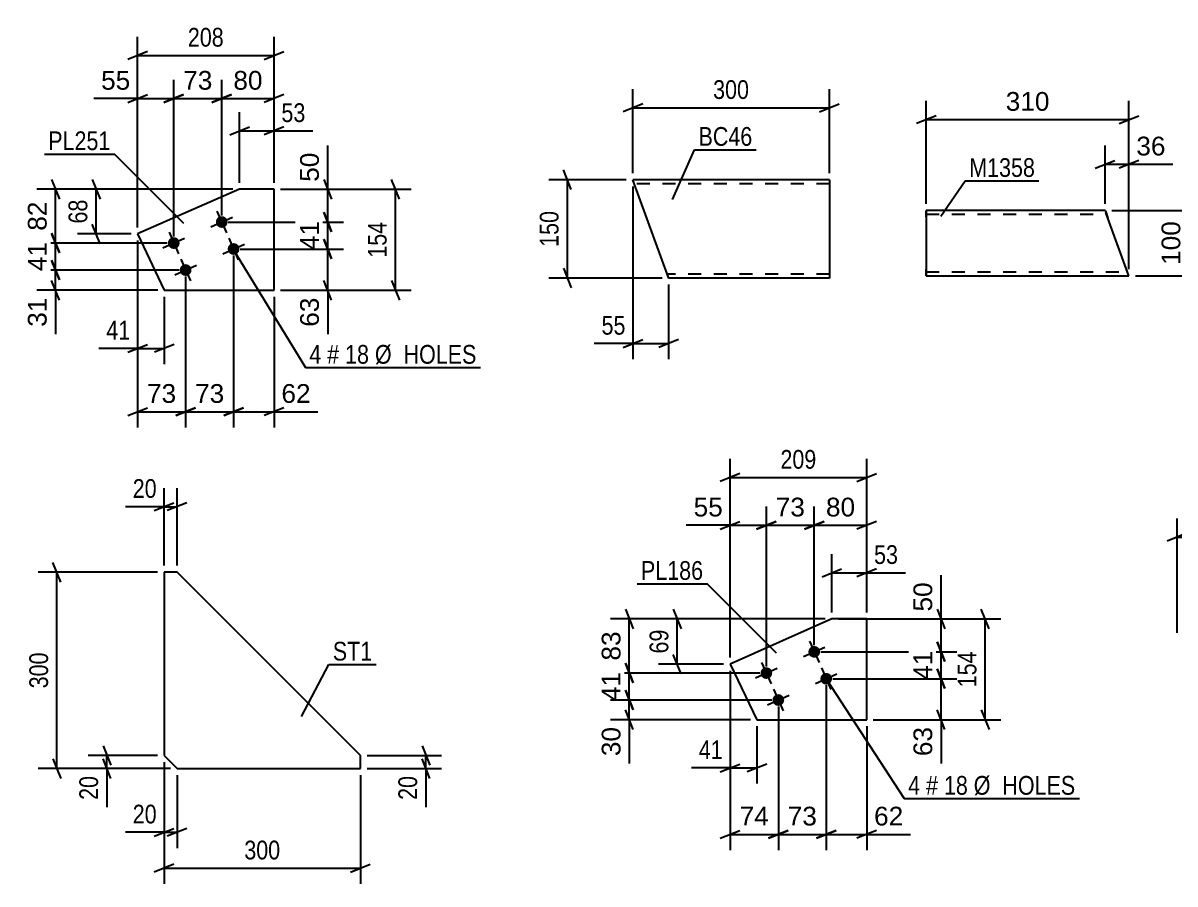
# Model space of a CAD drawing. Header units: millimetres. Extents: x 0 to 841, y 0 to 594.
# Drawn here: x 485.7 to 661.6, y 176.3 to 307.8 of the extents above; entities that cross this region are included whole.
import ezdxf

# ---------------------------------------------------------------- set-up
doc = ezdxf.new("R2010")
doc.units = ezdxf.units.MM
doc.linetypes.add('DXK_LINE_DOT2', pattern=[3.9198, 1.9599, -1.9599])
doc.styles.add('Arial', font='ARIAL.TTF', dxfattribs={"height": 0.2})
doc.styles.add('Arial Narrow', font='ARIALN.TTF', dxfattribs={"height": 0.2})

# ---------------------------------------------------------------- blocks, each defined once
blk = doc.blocks.new('Part-284856987-12931 - 12930')
at = {"color": 2, "linetype": 'Continuous'}
for p, q in [((609.19, 216.81), (593.66, 209.9)), ((614.52, 216.81), (609.19, 216.81)), ((614.52, 201.42), (614.52, 216.81)), ((593.66, 209.9), (597.75, 201.42)), ((597.75, 201.42), (614.52, 201.42))]:
    blk.add_line(p, q, dxfattribs=at)
blk = doc.blocks.new('Bolt-284856987-12932 - 12930')
at = {"linetype": 'Continuous'}
for points in [[(607.32, 212.15, -1), (605.68, 211.42, -1)], [(600.01, 208.9, -1), (598.37, 208.17, -1)], [(609.15, 208.04, -1), (607.51, 207.31, -1)], [(601.84, 204.79, -1), (600.2, 204.06, -1)]]:
    blk.add_hatch(color=1, dxfattribs=at).paths.add_polyline_path(points)
at = {"color": 1, "linetype": 'Continuous'}
for p, q in [((605.77, 213.43), (607.23, 210.14)), ((604.85, 211.06), (608.14, 212.52)), ((598.46, 210.18), (599.92, 206.89)), ((597.55, 207.8), (600.83, 209.27)), ((606.68, 206.94), (609.97, 208.41)), ((607.6, 209.32), (609.06, 206.03)), ((600.29, 206.07), (601.75, 202.78)), ((599.38, 203.69), (602.66, 205.15))]:
    blk.add_line(p, q, dxfattribs=at)
blk = doc.blocks.new('Part-284856987-12939 - 12938')
at = {"color": 2, "linetype": 'Continuous'}
for p, q in [((518.73, 282.44), (503.16, 275.61)), ((524, 282.44), (518.73, 282.44)), ((524, 267), (524, 282.44)), ((503.16, 275.61), (507.23, 267)), ((507.23, 267), (524, 267))]:
    blk.add_line(p, q, dxfattribs=at)
blk = doc.blocks.new('Bolt-284856987-12940 - 12938')
at = {"linetype": 'Continuous'}
for points in [[(516.84, 277.79, -1), (515.19, 277.07, -1)], [(509.51, 274.58, -1), (507.86, 273.85, -1)], [(518.65, 273.67, -1), (517, 272.95, -1)], [(511.32, 270.46, -1), (509.67, 269.73, -1)]]:
    blk.add_hatch(color=1, dxfattribs=at).paths.add_polyline_path(points)
at = {"color": 1, "linetype": 'Continuous'}
for p, q in [((514.37, 276.71), (517.66, 278.15)), ((515.29, 279.08), (516.74, 275.78)), ((507.04, 273.49), (510.34, 274.94)), ((507.97, 275.86), (509.41, 272.57)), ((517.1, 274.96), (518.54, 271.66)), ((516.17, 272.58), (519.47, 274.03)), ((509.77, 271.74), (511.22, 268.45)), ((508.85, 269.37), (512.14, 270.82))]:
    blk.add_line(p, q, dxfattribs=at)
blk = doc.blocks.new('Part-284856987-5324 - 5318')
at = {"color": 2, "linetype": 'Continuous'}
for p, q in [((608.81, 283.88), (578.8, 283.88)), ((584.23, 268.97), (578.8, 283.88)), ((608.81, 283.88), (608.81, 268.88)), ((584.26, 268.88), (584.23, 268.97)), ((608.81, 268.88), (584.26, 268.88))]:
    blk.add_line(p, q, dxfattribs=at)
at = {"color": 7, "linetype": 'DXK_LINE_DOT2'}
for p, q in [((608.81, 283.28), (579.02, 283.28)), ((584.05, 269.48), (584.03, 269.53)), ((608.81, 269.48), (584.05, 269.48)), ((608.81, 269.48), (608.81, 269.53))]:
    blk.add_line(p, q, dxfattribs=at)
blk = doc.blocks.new('Part-284856987-6174 - 6168')
at = {"color": 2, "linetype": 'Continuous'}
for p, q in [((623.6, 279.21), (623.6, 279.21)), ((650.93, 279.21), (623.6, 279.21)), ((623.6, 279.12), (623.6, 279.21)), ((623.6, 278.86), (623.6, 279.12)), ((623.6, 278.47), (623.6, 278.86)), ((623.6, 278.47), (623.6, 269.95)), ((650.96, 279.12), (650.93, 279.21)), ((650.96, 279.12), (651.36, 278.01)), ((654.57, 269.21), (651.36, 278.01)), ((623.6, 269.56), (623.6, 269.95)), ((623.6, 269.3), (623.6, 269.56)), ((623.6, 269.21), (623.6, 269.3)), ((623.6, 269.21), (623.6, 269.21)), ((623.6, 269.21), (654.57, 269.21))]:
    blk.add_line(p, q, dxfattribs=at)
at = {"color": 7, "linetype": 'DXK_LINE_DOT2'}
for p, q in [((623.6, 279.21), (623.6, 279.12)), ((623.6, 279.12), (623.6, 278.86)), ((623.6, 278.86), (623.6, 278.61)), ((623.6, 278.61), (623.6, 269.86)), ((623.6, 278.61), (623.6, 278.61)), ((623.6, 278.61), (651.15, 278.61)), ((623.6, 278.57), (623.6, 278.61)), ((623.6, 278.57), (623.6, 278.61)), ((623.6, 278.57), (623.6, 270.18)), ((623.6, 278.47), (623.6, 278.57)), ((623.6, 278.44), (623.6, 278.47)), ((623.6, 278.24), (623.6, 278.44)), ((623.6, 278.24), (623.6, 269.99)), ((651.36, 278.01), (651.05, 278.86)), ((623.6, 269.99), (623.6, 270.18)), ((623.6, 269.86), (623.6, 269.99)), ((623.6, 269.99), (623.6, 269.86)), ((623.6, 269.81), (623.6, 269.86)), ((623.6, 269.86), (623.6, 269.81)), ((623.6, 269.86), (623.6, 269.56)), ((623.6, 269.81), (623.6, 269.81)), ((623.6, 269.81), (654.35, 269.81)), ((623.6, 269.56), (623.6, 269.3)), ((623.6, 269.3), (623.6, 269.21)), ((654.35, 269.81), (654.33, 269.86))]:
    blk.add_line(p, q, dxfattribs=at)
blk = doc.blocks.new('Part-284856987-12827 - 12826')
at = {"color": 2, "linetype": 'Continuous'}
for p, q in [((509.2, 223.95), (507.2, 223.95)), ((507.2, 223.95), (507.2, 195.95)), ((537.2, 195.95), (509.2, 223.95)), ((507.2, 195.95), (509.2, 193.95)), ((537.2, 193.95), (537.2, 195.95)), ((509.2, 193.95), (537.2, 193.95))]:
    blk.add_line(p, q, dxfattribs=at)
blk = doc.blocks.new('StraightDimension-284856987-13156 - 12930')
at = {"color": 7, "linetype": 'Continuous'}
for p, q in [((593.66, 208.9), (593.66, 191.65)), ((597.75, 200.42), (597.75, 191.65)), ((592.16, 193.45), (595.16, 194.65)), ((593.66, 194.05), (597.75, 194.05)), ((599.25, 194.65), (596.25, 193.45))]:
    blk.add_line(p, q, dxfattribs=at)
at = {"color": 0}
blk.add_wipeout([(593.13, 194.8), (593.13, 199), (588.27, 199), (588.27, 194.8)], dxfattribs=at)
at = {"color": 7, "linetype": 'Continuous'}
blk.add_line((593.66, 194.05), (587.75, 194.05), dxfattribs=at)
blk.add_line((593.66, 194.05), (587.75, 194.05), dxfattribs=at)
at = {"color": 3, "style": 'Arial Narrow'}
blk.add_text('41', height=2.863, dxfattribs=at).set_placement((588.87, 195.4))
blk = doc.blocks.new('StraightDimension-284856987-14670 - 12930')
at = {"color": 7, "linetype": 'Continuous'}
for p, q in [((606.5, 212.79), (606.5, 233.96)), ((614.52, 217.81), (614.52, 233.96)), ((605, 230.51), (608, 231.71)), ((606.5, 231.11), (614.52, 231.11)), ((616.02, 231.71), (613.02, 230.51))]:
    blk.add_line(p, q, dxfattribs=at)
at = {"color": 0}
blk.add_wipeout([(613.33, 231.86), (613.33, 236.06), (607.69, 236.06), (607.69, 231.86)], dxfattribs=at)
at = {"color": 3, "style": 'Arial'}
blk.add_text('80', height=2.865, dxfattribs=at).set_placement((608.29, 232.46))
blk = doc.blocks.new('StraightDimension-284856987-13148 - 12930')
at = {"color": 7, "linetype": 'Continuous'}
for p, q in [((633.22, 215.31), (632.02, 218.31)), ((615.52, 216.81), (635.02, 216.81)), ((632.62, 201.42), (632.62, 216.81)), ((632.02, 202.92), (633.22, 199.92)), ((615.52, 201.42), (635.02, 201.42))]:
    blk.add_line(p, q, dxfattribs=at)
at = {"color": 0}
blk.add_wipeout([(631.87, 212.46), (627.67, 212.46), (627.67, 205.77), (631.87, 205.77)], dxfattribs=at)
at = {"color": 3, "style": 'Arial Narrow'}
blk.add_text('154', height=2.863, rotation=90.0002, dxfattribs=at).set_placement((631.27, 206.37))
blk = doc.blocks.new('StraightDimension-284856987-14766 - 12930')
at = {"color": 7, "linetype": 'Continuous'}
for p, q in [((593.66, 208.9), (593.66, 181.51)), ((601.02, 203.42), (601.02, 181.51)), ((592.16, 183.31), (595.16, 184.51)), ((593.66, 183.91), (601.02, 183.91)), ((602.52, 184.51), (599.52, 183.31))]:
    blk.add_line(p, q, dxfattribs=at)
at = {"color": 0}
blk.add_wipeout([(600.16, 184.66), (600.16, 188.86), (594.51, 188.86), (594.51, 184.66)], dxfattribs=at)
at = {"color": 3, "style": 'Arial'}
blk.add_text('74', height=2.865, dxfattribs=at).set_placement((595.11, 185.26))
blk = doc.blocks.new('StraightDimension-284856987-14765 - 12930')
at = {"color": 7, "linetype": 'Continuous'}
for p, q in [((608.33, 206.68), (608.33, 181.51)), ((601.02, 203.42), (601.02, 181.51)), ((599.52, 183.31), (602.52, 184.51)), ((601.02, 183.91), (608.33, 183.91)), ((609.83, 184.51), (606.83, 183.31))]:
    blk.add_line(p, q, dxfattribs=at)
at = {"color": 0}
blk.add_wipeout([(607.5, 184.66), (607.5, 188.86), (601.85, 188.86), (601.85, 184.66)], dxfattribs=at)
at = {"color": 3, "style": 'Arial'}
blk.add_text('73', height=2.865, dxfattribs=at).set_placement((602.45, 185.26))
blk = doc.blocks.new('StraightDimension-284856987-13142 - 12930')
at = {"color": 7, "linetype": 'Continuous'}
for p, q in [((584.97, 218.31), (586.17, 215.31)), ((608.19, 216.81), (582.72, 216.81)), ((585.57, 209.9), (585.57, 216.81)), ((586.17, 208.4), (584.97, 211.4)), ((592.66, 209.9), (582.72, 209.9))]:
    blk.add_line(p, q, dxfattribs=at)
at = {"color": 0}
blk.add_wipeout([(584.82, 215.79), (580.62, 215.79), (580.62, 210.93), (584.82, 210.93)], dxfattribs=at)
at = {"color": 3, "style": 'Arial Narrow'}
blk.add_text('69', height=2.863, rotation=90.0002, dxfattribs=at).set_placement((584.22, 211.53))
blk = doc.blocks.new('StraightDimension-284856987-13152 - 12930')
at = {"color": 7, "linetype": 'Continuous'}
for p, q in [((609.19, 217.81), (609.19, 226.71)), ((614.52, 217.81), (614.52, 226.71)), ((607.69, 223.26), (610.69, 224.46)), ((609.19, 223.86), (614.52, 223.86)), ((616.02, 224.46), (613.02, 223.26))]:
    blk.add_line(p, q, dxfattribs=at)
at = {"color": 0}
blk.add_wipeout([(619.9, 224.61), (619.9, 228.81), (615.04, 228.81), (615.04, 224.61)], dxfattribs=at)
at = {"color": 7, "linetype": 'Continuous'}
blk.add_line((614.52, 223.86), (620.42, 223.86), dxfattribs=at)
blk.add_line((614.52, 223.86), (620.42, 223.86), dxfattribs=at)
at = {"color": 3, "style": 'Arial Narrow'}
blk.add_text('53', height=2.863, dxfattribs=at).set_placement((615.64, 225.21))
blk = doc.blocks.new('StraightDimension-284856987-13200 - 12930')
at = {"color": 7, "linetype": 'Continuous'}
for p, q in [((593.66, 210.9), (593.66, 241.25)), ((614.52, 217.81), (614.52, 241.25)), ((595.16, 239), (592.16, 237.8)), ((593.66, 238.4), (614.52, 238.4)), ((613.02, 237.8), (616.02, 239))]:
    blk.add_line(p, q, dxfattribs=at)
at = {"color": 0}
blk.add_wipeout([(607.43, 239.15), (607.43, 243.35), (600.74, 243.35), (600.74, 239.15)], dxfattribs=at)
at = {"color": 3, "style": 'Arial Narrow'}
blk.add_text('209', height=2.863, dxfattribs=at).set_placement((601.34, 239.75))
blk = doc.blocks.new('StraightDimension-284856987-14671 - 12930')
at = {"color": 7, "linetype": 'Continuous'}
for p, q in [((599.19, 209.53), (599.19, 233.96)), ((606.5, 212.79), (606.5, 233.96)), ((597.69, 230.51), (600.69, 231.71)), ((599.19, 231.11), (606.5, 231.11)), ((608, 231.71), (605, 230.51))]:
    blk.add_line(p, q, dxfattribs=at)
at = {"color": 0}
blk.add_wipeout([(605.67, 231.86), (605.67, 236.06), (600.02, 236.06), (600.02, 231.86)], dxfattribs=at)
at = {"color": 3, "style": 'Arial'}
blk.add_text('73', height=2.865, dxfattribs=at).set_placement((600.62, 232.46))
blk = doc.blocks.new('StraightDimension-284856987-14672 - 12930')
at = {"color": 7, "linetype": 'Continuous'}
for p, q in [((593.66, 210.9), (593.66, 233.96)), ((599.19, 209.53), (599.19, 233.96)), ((592.16, 230.51), (595.16, 231.71)), ((593.66, 231.11), (599.19, 231.11)), ((600.69, 231.71), (597.69, 230.51))]:
    blk.add_line(p, q, dxfattribs=at)
at = {"color": 0}
blk.add_wipeout([(593.13, 231.86), (593.13, 236.06), (587.48, 236.06), (587.48, 231.86)], dxfattribs=at)
at = {"color": 7, "linetype": 'Continuous'}
blk.add_line((593.66, 231.11), (586.96, 231.11), dxfattribs=at)
blk.add_line((593.66, 231.11), (586.96, 231.11), dxfattribs=at)
at = {"color": 3, "style": 'Arial'}
blk.add_text('55', height=2.865, dxfattribs=at).set_placement((588.08, 232.46))
blk = doc.blocks.new('StraightDimension-284856987-14709 - 12930')
at = {"color": 7, "linetype": 'Continuous'}
for p, q in [((577.66, 218.31), (578.86, 215.31)), ((608.19, 216.81), (575.41, 216.81)), ((578.26, 208.53), (578.26, 216.81)), ((578.86, 207.03), (577.66, 210.03)), ((598.19, 208.53), (575.41, 208.53))]:
    blk.add_line(p, q, dxfattribs=at)
at = {"color": 0}
blk.add_wipeout([(577.51, 215.5), (573.31, 215.5), (573.31, 209.85), (577.51, 209.85)], dxfattribs=at)
at = {"color": 3, "style": 'Arial'}
blk.add_text('83', height=2.865, rotation=90.0002, dxfattribs=at).set_placement((576.91, 210.45))
blk = doc.blocks.new('StraightDimension-284856987-14710 - 12930')
at = {"color": 7, "linetype": 'Continuous'}
for p, q in [((577.66, 210.03), (578.86, 207.03)), ((598.19, 208.53), (575.41, 208.53)), ((578.26, 204.42), (578.26, 208.53)), ((578.86, 202.92), (577.66, 205.92)), ((600.02, 204.42), (575.41, 204.42))]:
    blk.add_line(p, q, dxfattribs=at)
at = {"color": 0}
blk.add_wipeout([(577.51, 209.3), (573.31, 209.3), (573.31, 203.66), (577.51, 203.66)], dxfattribs=at)
at = {"color": 3, "style": 'Arial'}
blk.add_text('41', height=2.865, rotation=90.0002, dxfattribs=at).set_placement((576.91, 204.26))
blk = doc.blocks.new('StraightDimension-284856987-14711 - 12930')
at = {"color": 7, "linetype": 'Continuous'}
for p, q in [((577.66, 205.92), (578.86, 202.92)), ((600.02, 204.42), (575.41, 204.42)), ((578.26, 201.42), (578.26, 204.42)), ((578.86, 199.92), (577.66, 202.92)), ((596.75, 201.42), (575.41, 201.42))]:
    blk.add_line(p, q, dxfattribs=at)
at = {"color": 0}
blk.add_wipeout([(577.51, 200.89), (573.31, 200.89), (573.31, 195.25), (577.51, 195.25)], dxfattribs=at)
at = {"color": 7, "linetype": 'Continuous'}
blk.add_line((578.26, 201.42), (578.26, 194.72), dxfattribs=at)
blk.add_line((578.26, 201.42), (578.26, 194.72), dxfattribs=at)
at = {"color": 3, "style": 'Arial'}
blk.add_text('30', height=2.865, rotation=90.0002, dxfattribs=at).set_placement((576.91, 195.85))
blk = doc.blocks.new('StraightDimension-284856987-14740 - 12930')
at = {"color": 7, "linetype": 'Continuous'}
for p, q in [((625.27, 218.31), (626.47, 215.31)), ((610.19, 216.81), (628.27, 216.81)), ((625.87, 211.79), (625.87, 216.81)), ((626.47, 210.29), (625.27, 213.29)), ((607.5, 211.79), (628.27, 211.79))]:
    blk.add_line(p, q, dxfattribs=at)
at = {"color": 0}
blk.add_wipeout([(625.12, 222.99), (620.92, 222.99), (620.92, 217.34), (625.12, 217.34)], dxfattribs=at)
at = {"color": 7, "linetype": 'Continuous'}
blk.add_line((625.87, 216.81), (625.87, 223.51), dxfattribs=at)
blk.add_line((625.87, 216.81), (625.87, 223.51), dxfattribs=at)
at = {"color": 3, "style": 'Arial'}
blk.add_text('50', height=2.865, rotation=90.0002, dxfattribs=at).set_placement((624.52, 217.94))
blk = doc.blocks.new('StraightDimension-284856987-14741 - 12930')
at = {"color": 7, "linetype": 'Continuous'}
for p, q in [((625.27, 213.29), (626.47, 210.29)), ((607.5, 211.79), (628.27, 211.79)), ((625.87, 207.68), (625.87, 211.79)), ((609.33, 207.68), (628.27, 207.68)), ((626.47, 206.18), (625.27, 209.18))]:
    blk.add_line(p, q, dxfattribs=at)
at = {"color": 0}
blk.add_wipeout([(625.12, 212.56), (620.92, 212.56), (620.92, 206.91), (625.12, 206.91)], dxfattribs=at)
at = {"color": 3, "style": 'Arial'}
blk.add_text('41', height=2.865, rotation=90.0002, dxfattribs=at).set_placement((624.52, 207.51))
blk = doc.blocks.new('StraightDimension-284856987-14742 - 12930')
at = {"color": 7, "linetype": 'Continuous'}
for p, q in [((609.33, 207.68), (628.27, 207.68)), ((625.27, 209.18), (626.47, 206.18)), ((625.87, 201.42), (625.87, 207.68)), ((626.47, 199.92), (625.27, 202.92)), ((615.52, 201.42), (628.27, 201.42))]:
    blk.add_line(p, q, dxfattribs=at)
at = {"color": 0}
blk.add_wipeout([(625.12, 200.89), (620.92, 200.89), (620.92, 195.25), (625.12, 195.25)], dxfattribs=at)
at = {"color": 7, "linetype": 'Continuous'}
blk.add_line((625.87, 201.42), (625.87, 194.72), dxfattribs=at)
blk.add_line((625.87, 201.42), (625.87, 194.72), dxfattribs=at)
at = {"color": 3, "style": 'Arial'}
blk.add_text('63', height=2.865, rotation=90.0002, dxfattribs=at).set_placement((624.52, 195.85))
blk = doc.blocks.new('StraightDimension-284856987-14764 - 12930')
at = {"color": 7, "linetype": 'Continuous'}
for p, q in [((608.33, 206.68), (608.33, 181.51)), ((614.52, 200.42), (614.52, 181.51)), ((606.83, 183.31), (609.83, 184.51)), ((608.33, 183.91), (614.52, 183.91)), ((616.02, 184.51), (613.02, 183.31))]:
    blk.add_line(p, q, dxfattribs=at)
at = {"color": 0}
blk.add_wipeout([(620.69, 184.66), (620.69, 188.86), (615.04, 188.86), (615.04, 184.66)], dxfattribs=at)
at = {"color": 7, "linetype": 'Continuous'}
blk.add_line((614.52, 183.91), (621.22, 183.91), dxfattribs=at)
blk.add_line((614.52, 183.91), (621.22, 183.91), dxfattribs=at)
at = {"color": 3, "style": 'Arial'}
blk.add_text('62', height=2.865, dxfattribs=at).set_placement((615.64, 185.26))
blk = doc.blocks.new('StraightDimension-284856987-13204 - 12938')
at = {"color": 7, "linetype": 'Continuous'}
for p, q in [((496.23, 283.94), (497.43, 280.94)), ((517.73, 282.44), (493.98, 282.44)), ((496.83, 275.61), (496.83, 282.44)), ((497.43, 274.11), (496.23, 277.11)), ((502.16, 275.61), (493.98, 275.61))]:
    blk.add_line(p, q, dxfattribs=at)
at = {"color": 0}
blk.add_wipeout([(496.08, 281.46), (491.88, 281.46), (491.88, 276.6), (496.08, 276.6)], dxfattribs=at)
at = {"color": 3, "style": 'Arial Narrow'}
blk.add_text('68', height=2.863, rotation=90.0002, dxfattribs=at).set_placement((495.48, 277.2))
blk = doc.blocks.new('StraightDimension-284856987-13218 - 12938')
at = {"color": 7, "linetype": 'Continuous'}
for p, q in [((503.16, 274.61), (503.16, 255.73)), ((507.23, 266), (507.23, 255.73)), ((501.66, 257.53), (504.66, 258.73)), ((508.73, 258.73), (505.73, 257.53)), ((503.16, 258.13), (507.23, 258.13))]:
    blk.add_line(p, q, dxfattribs=at)
at = {"color": 0}
blk.add_wipeout([(502.64, 258.88), (502.64, 263.08), (497.78, 263.08), (497.78, 258.88)], dxfattribs=at)
at = {"color": 7, "linetype": 'Continuous'}
blk.add_line((503.16, 258.13), (497.26, 258.13), dxfattribs=at)
blk.add_line((503.16, 258.13), (497.26, 258.13), dxfattribs=at)
at = {"color": 3, "style": 'Arial Narrow'}
blk.add_text('41', height=2.863, dxfattribs=at).set_placement((498.38, 259.48))
blk = doc.blocks.new('StraightDimension-284856987-13210 - 12938')
at = {"color": 7, "linetype": 'Continuous'}
for p, q in [((543.14, 280.94), (541.94, 283.94)), ((525, 282.44), (544.94, 282.44)), ((542.54, 267), (542.54, 282.44)), ((541.94, 268.5), (543.14, 265.5)), ((525, 267), (544.94, 267))]:
    blk.add_line(p, q, dxfattribs=at)
at = {"color": 0}
blk.add_wipeout([(541.79, 278.06), (537.59, 278.06), (537.59, 271.38), (541.79, 271.38)], dxfattribs=at)
at = {"color": 3, "style": 'Arial Narrow'}
blk.add_text('154', height=2.863, rotation=90.0002, dxfattribs=at).set_placement((541.19, 271.98))
blk = doc.blocks.new('StraightDimension-284856987-13214 - 12938')
at = {"color": 7, "linetype": 'Continuous'}
for p, q in [((518.73, 283.44), (518.73, 294.2)), ((524, 283.44), (524, 294.2)), ((517.23, 290.75), (520.23, 291.95)), ((518.73, 291.35), (524, 291.35)), ((525.5, 291.95), (522.5, 290.75))]:
    blk.add_line(p, q, dxfattribs=at)
at = {"color": 0}
blk.add_wipeout([(529.39, 292.1), (529.39, 296.3), (524.53, 296.3), (524.53, 292.1)], dxfattribs=at)
at = {"color": 7, "linetype": 'Continuous'}
blk.add_line((524, 291.35), (529.91, 291.35), dxfattribs=at)
blk.add_line((524, 291.35), (529.91, 291.35), dxfattribs=at)
at = {"color": 3, "style": 'Arial Narrow'}
blk.add_text('53', height=2.863, dxfattribs=at).set_placement((525.13, 292.7))
blk = doc.blocks.new('StraightDimension-284856987-13262 - 12938')
at = {"color": 7, "linetype": 'Continuous'}
for p, q in [((503.16, 276.61), (503.16, 305.72)), ((524, 283.44), (524, 305.72)), ((504.66, 303.47), (501.66, 302.27)), ((503.16, 302.87), (524, 302.87)), ((522.5, 302.27), (525.5, 303.47))]:
    blk.add_line(p, q, dxfattribs=at)
at = {"color": 0}
blk.add_wipeout([(516.92, 303.62), (516.92, 307.82), (510.24, 307.82), (510.24, 303.62)], dxfattribs=at)
at = {"color": 3, "style": 'Arial Narrow'}
blk.add_text('208', height=2.863, dxfattribs=at).set_placement((510.84, 304.22))
blk = doc.blocks.new('StraightDimension-284856987-14337 - 12938')
at = {"color": 7, "linetype": 'Continuous'}
for p, q in [((531.6, 283.94), (532.8, 280.94)), ((525, 282.44), (534.6, 282.44)), ((532.2, 277.43), (532.2, 282.44)), ((532.8, 275.93), (531.6, 278.93)), ((517.01, 277.43), (534.6, 277.43))]:
    blk.add_line(p, q, dxfattribs=at)
at = {"color": 0}
blk.add_wipeout([(531.45, 288.61), (527.25, 288.61), (527.25, 282.97), (531.45, 282.97)], dxfattribs=at)
at = {"color": 7, "linetype": 'Continuous'}
blk.add_line((532.2, 282.44), (532.2, 289.14), dxfattribs=at)
blk.add_line((532.2, 282.44), (532.2, 289.14), dxfattribs=at)
at = {"color": 3, "style": 'Arial'}
blk.add_text('50', height=2.865, rotation=90.0002, dxfattribs=at).set_placement((530.85, 283.57))
blk = doc.blocks.new('StraightDimension-284856987-14338 - 12938')
at = {"color": 7, "linetype": 'Continuous'}
for p, q in [((531.6, 278.93), (532.8, 275.93)), ((517.01, 277.43), (534.6, 277.43)), ((532.2, 273.31), (532.2, 277.43)), ((532.8, 271.81), (531.6, 274.81)), ((518.82, 273.31), (534.6, 273.31))]:
    blk.add_line(p, q, dxfattribs=at)
at = {"color": 0}
blk.add_wipeout([(531.45, 278.19), (527.25, 278.19), (527.25, 272.54), (531.45, 272.54)], dxfattribs=at)
at = {"color": 3, "style": 'Arial'}
blk.add_text('41', height=2.865, rotation=90.0002, dxfattribs=at).set_placement((530.85, 273.14))
blk = doc.blocks.new('StraightDimension-284856987-14339 - 12938')
at = {"color": 7, "linetype": 'Continuous'}
for p, q in [((531.6, 274.81), (532.8, 271.81)), ((518.82, 273.31), (534.6, 273.31)), ((532.2, 267), (532.2, 273.31)), ((532.8, 265.5), (531.6, 268.5)), ((525, 267), (534.6, 267))]:
    blk.add_line(p, q, dxfattribs=at)
at = {"color": 0}
blk.add_wipeout([(531.45, 266.47), (527.25, 266.47), (527.25, 260.83), (531.45, 260.83)], dxfattribs=at)
at = {"color": 7, "linetype": 'Continuous'}
blk.add_line((532.2, 267), (532.2, 260.3), dxfattribs=at)
blk.add_line((532.2, 267), (532.2, 260.3), dxfattribs=at)
at = {"color": 3, "style": 'Arial'}
blk.add_text('63', height=2.865, rotation=90.0002, dxfattribs=at).set_placement((530.85, 261.43))
blk = doc.blocks.new('StraightDimension-284856987-14423 - 12938')
at = {"color": 7, "linetype": 'Continuous'}
for p, q in [((490.02, 271.59), (491.22, 268.59)), ((509.5, 270.09), (487.77, 270.09)), ((490.62, 267), (490.62, 270.09)), ((491.22, 265.5), (490.02, 268.5)), ((506.23, 267), (487.77, 267))]:
    blk.add_line(p, q, dxfattribs=at)
at = {"color": 0}
blk.add_wipeout([(489.87, 266.47), (485.67, 266.47), (485.67, 260.83), (489.87, 260.83)], dxfattribs=at)
at = {"color": 7, "linetype": 'Continuous'}
blk.add_line((490.62, 267), (490.62, 260.3), dxfattribs=at)
blk.add_line((490.62, 267), (490.62, 260.3), dxfattribs=at)
at = {"color": 3, "style": 'Arial'}
blk.add_text('31', height=2.865, rotation=90.0002, dxfattribs=at).set_placement((489.27, 261.43))
blk = doc.blocks.new('StraightDimension-284856987-14359 - 12938')
at = {"color": 7, "linetype": 'Continuous'}
for p, q in [((517.82, 272.31), (517.82, 246.06)), ((524, 266), (524, 246.06)), ((516.32, 247.86), (519.32, 249.06)), ((517.82, 248.46), (524, 248.46)), ((525.5, 249.06), (522.5, 247.86))]:
    blk.add_line(p, q, dxfattribs=at)
at = {"color": 0}
blk.add_wipeout([(530.18, 249.21), (530.18, 253.41), (524.53, 253.41), (524.53, 249.21)], dxfattribs=at)
at = {"color": 7, "linetype": 'Continuous'}
blk.add_line((524, 248.46), (530.7, 248.46), dxfattribs=at)
blk.add_line((524, 248.46), (530.7, 248.46), dxfattribs=at)
at = {"color": 3, "style": 'Arial'}
blk.add_text('62', height=2.865, dxfattribs=at).set_placement((525.13, 249.81))
blk = doc.blocks.new('StraightDimension-284856987-14360 - 12938')
at = {"color": 7, "linetype": 'Continuous'}
for p, q in [((517.82, 272.31), (517.82, 246.06)), ((510.5, 269.09), (510.5, 246.06)), ((509, 247.86), (512, 249.06)), ((510.5, 248.46), (517.82, 248.46)), ((519.32, 249.06), (516.32, 247.86))]:
    blk.add_line(p, q, dxfattribs=at)
at = {"color": 0}
blk.add_wipeout([(516.98, 249.21), (516.98, 253.41), (511.34, 253.41), (511.34, 249.21)], dxfattribs=at)
at = {"color": 3, "style": 'Arial'}
blk.add_text('73', height=2.865, dxfattribs=at).set_placement((511.94, 249.81))
blk = doc.blocks.new('StraightDimension-284856987-14361 - 12938')
at = {"color": 7, "linetype": 'Continuous'}
for p, q in [((503.16, 274.61), (503.16, 246.06)), ((510.5, 269.09), (510.5, 246.06)), ((501.66, 247.86), (504.66, 249.06)), ((503.16, 248.46), (510.5, 248.46)), ((512, 249.06), (509, 247.86))]:
    blk.add_line(p, q, dxfattribs=at)
at = {"color": 0}
blk.add_wipeout([(509.65, 249.21), (509.65, 253.41), (504, 253.41), (504, 249.21)], dxfattribs=at)
at = {"color": 3, "style": 'Arial'}
blk.add_text('73', height=2.865, dxfattribs=at).set_placement((504.6, 249.81))
blk = doc.blocks.new('StraightDimension-284856987-14388 - 12938')
at = {"color": 7, "linetype": 'Continuous'}
for p, q in [((516.01, 278.43), (516.01, 299.14)), ((524, 283.44), (524, 299.14)), ((514.51, 295.69), (517.51, 296.89)), ((516.01, 296.29), (524, 296.29)), ((525.5, 296.89), (522.5, 295.69))]:
    blk.add_line(p, q, dxfattribs=at)
at = {"color": 0}
blk.add_wipeout([(522.83, 297.04), (522.83, 301.24), (517.19, 301.24), (517.19, 297.04)], dxfattribs=at)
at = {"color": 3, "style": 'Arial'}
blk.add_text('80', height=2.865, dxfattribs=at).set_placement((517.79, 297.64))
blk = doc.blocks.new('StraightDimension-284856987-14389 - 12938')
at = {"color": 7, "linetype": 'Continuous'}
for p, q in [((508.69, 275.22), (508.69, 299.14)), ((516.01, 278.43), (516.01, 299.14)), ((507.19, 295.69), (510.19, 296.89)), ((508.69, 296.29), (516.01, 296.29)), ((517.51, 296.89), (514.51, 295.69))]:
    blk.add_line(p, q, dxfattribs=at)
at = {"color": 0}
blk.add_wipeout([(515.18, 297.04), (515.18, 301.24), (509.53, 301.24), (509.53, 297.04)], dxfattribs=at)
at = {"color": 3, "style": 'Arial'}
blk.add_text('73', height=2.865, dxfattribs=at).set_placement((510.13, 297.64))
blk = doc.blocks.new('StraightDimension-284856987-14390 - 12938')
at = {"color": 7, "linetype": 'Continuous'}
for p, q in [((503.16, 276.61), (503.16, 299.14)), ((508.69, 275.22), (508.69, 299.14)), ((501.66, 295.69), (504.66, 296.89)), ((503.16, 296.29), (508.69, 296.29)), ((510.19, 296.89), (507.19, 295.69))]:
    blk.add_line(p, q, dxfattribs=at)
at = {"color": 0}
blk.add_wipeout([(502.64, 297.04), (502.64, 301.24), (496.99, 301.24), (496.99, 297.04)], dxfattribs=at)
at = {"color": 7, "linetype": 'Continuous'}
blk.add_line((503.16, 296.29), (496.46, 296.29), dxfattribs=at)
blk.add_line((503.16, 296.29), (496.46, 296.29), dxfattribs=at)
at = {"color": 3, "style": 'Arial'}
blk.add_text('55', height=2.865, dxfattribs=at).set_placement((497.59, 297.64))
blk = doc.blocks.new('StraightDimension-284856987-14421 - 12938')
at = {"color": 7, "linetype": 'Continuous'}
for p, q in [((490.02, 283.94), (491.22, 280.94)), ((517.73, 282.44), (487.77, 282.44)), ((490.62, 274.22), (490.62, 282.44)), ((491.22, 272.72), (490.02, 275.72)), ((507.69, 274.22), (487.77, 274.22))]:
    blk.add_line(p, q, dxfattribs=at)
at = {"color": 0}
blk.add_wipeout([(489.87, 281.15), (485.67, 281.15), (485.67, 275.5), (489.87, 275.5)], dxfattribs=at)
at = {"color": 3, "style": 'Arial'}
blk.add_text('82', height=2.865, rotation=90.0002, dxfattribs=at).set_placement((489.27, 276.1))
blk = doc.blocks.new('StraightDimension-284856987-14422 - 12938')
at = {"color": 7, "linetype": 'Continuous'}
for p, q in [((490.02, 275.72), (491.22, 272.72)), ((507.69, 274.22), (487.77, 274.22)), ((490.62, 270.09), (490.62, 274.22)), ((491.22, 268.59), (490.02, 271.59)), ((509.5, 270.09), (487.77, 270.09))]:
    blk.add_line(p, q, dxfattribs=at)
at = {"color": 0}
blk.add_wipeout([(489.87, 274.98), (485.67, 274.98), (485.67, 269.33), (489.87, 269.33)], dxfattribs=at)
at = {"color": 3, "style": 'Arial'}
blk.add_text('41', height=2.865, rotation=90.0002, dxfattribs=at).set_placement((489.27, 269.93))
blk = doc.blocks.new('StraightDimension-284856987-5327 - 5318')
at = {"color": 7, "linetype": 'Continuous'}
for p, q in [((578.8, 284.88), (578.8, 297.73)), ((608.81, 284.88), (608.81, 297.73)), ((580.3, 295.48), (577.3, 294.28)), ((578.8, 294.88), (608.81, 294.88)), ((607.31, 294.28), (610.31, 295.48))]:
    blk.add_line(p, q, dxfattribs=at)
at = {"color": 0}
blk.add_wipeout([(597.15, 295.63), (597.15, 299.83), (590.46, 299.83), (590.46, 295.63)], dxfattribs=at)
at = {"color": 3, "style": 'Arial Narrow'}
blk.add_text('300', height=2.863, dxfattribs=at).set_placement((591.06, 296.23))
blk = doc.blocks.new('StraightDimension-284856987-5356 - 5318')
at = {"color": 7, "linetype": 'Continuous'}
for p, q in [((569.4, 282.38), (568.2, 285.38)), ((577.8, 283.88), (565.95, 283.88)), ((568.8, 268.88), (568.8, 283.88)), ((568.2, 270.38), (569.4, 267.38)), ((583.26, 268.88), (565.95, 268.88))]:
    blk.add_line(p, q, dxfattribs=at)
at = {"color": 0}
blk.add_wipeout([(568.05, 279.72), (563.85, 279.72), (563.85, 273.04), (568.05, 273.04)], dxfattribs=at)
at = {"color": 3, "style": 'Arial Narrow'}
blk.add_text('150', height=2.863, rotation=90.0002, dxfattribs=at).set_placement((567.45, 273.64))
blk = doc.blocks.new('StraightDimension-284856987-5338 - 5318')
at = {"color": 7, "linetype": 'Continuous'}
for p, q in [((578.8, 282.88), (578.8, 256.48)), ((584.26, 267.88), (584.26, 256.48)), ((577.3, 258.28), (580.3, 259.48)), ((578.8, 258.88), (584.26, 258.88)), ((585.76, 259.48), (582.76, 258.28))]:
    blk.add_line(p, q, dxfattribs=at)
at = {"color": 0}
blk.add_wipeout([(578.28, 259.63), (578.28, 263.83), (573.42, 263.83), (573.42, 259.63)], dxfattribs=at)
at = {"color": 7, "linetype": 'Continuous'}
blk.add_line((578.8, 258.88), (572.9, 258.88), dxfattribs=at)
blk.add_line((578.8, 258.88), (572.9, 258.88), dxfattribs=at)
at = {"color": 3, "style": 'Arial Narrow'}
blk.add_text('55', height=2.863, dxfattribs=at).set_placement((574.02, 260.23))
blk = doc.blocks.new('StraightDimension-284856987-14522 - 6168')
at = {"color": 7, "linetype": 'Continuous'}
for p, q in [((623.6, 280.21), (623.6, 295.92)), ((654.57, 270.21), (654.57, 295.92)), ((625.1, 293.67), (622.1, 292.47)), ((623.6, 293.07), (654.57, 293.07)), ((653.07, 292.47), (656.07, 293.67))]:
    blk.add_line(p, q, dxfattribs=at)
at = {"color": 0}
blk.add_wipeout([(643.02, 293.82), (643.02, 298.02), (635.15, 298.02), (635.15, 293.82)], dxfattribs=at)
at = {"color": 3, "style": 'Arial'}
blk.add_text('310', height=2.865, dxfattribs=at).set_placement((635.75, 294.42))
blk = doc.blocks.new('StraightDimension-284856987-14534 - 6168')
at = {"color": 7, "linetype": 'Continuous'}
for p, q in [((650.93, 280.21), (650.93, 289.1)), ((654.57, 270.21), (654.57, 289.1)), ((649.43, 285.65), (652.43, 286.85)), ((656.07, 286.85), (653.07, 285.65)), ((650.93, 286.25), (654.57, 286.25))]:
    blk.add_line(p, q, dxfattribs=at)
at = {"color": 0}
blk.add_wipeout([(660.74, 287), (660.74, 291.2), (655.09, 291.2), (655.09, 287)], dxfattribs=at)
at = {"color": 7, "linetype": 'Continuous'}
blk.add_line((654.57, 286.25), (661.26, 286.25), dxfattribs=at)
blk.add_line((654.57, 286.25), (661.26, 286.25), dxfattribs=at)
at = {"color": 3, "style": 'Arial'}
blk.add_text('36', height=2.865, dxfattribs=at).set_placement((655.69, 287.6))
blk = doc.blocks.new('StraightDimension-284856987-14559 - 6168')
at = {"color": 7, "linetype": 'Continuous'}
for p, q in [((663.16, 280.71), (664.36, 277.71)), ((651.93, 279.21), (666.16, 279.21)), ((663.76, 269.21), (663.76, 279.21)), ((655.57, 269.21), (666.16, 269.21)), ((664.36, 267.71), (663.16, 270.71))]:
    blk.add_line(p, q, dxfattribs=at)
at = {"color": 0}
blk.add_wipeout([(663.01, 278.15), (658.81, 278.15), (658.81, 270.28), (663.01, 270.28)], dxfattribs=at)
at = {"color": 3, "style": 'Arial'}
blk.add_text('100', height=2.865, rotation=90.0002, dxfattribs=at).set_placement((662.41, 270.88))
blk = doc.blocks.new('StraightDimension-284856987-13008 - 12826')
at = {"color": 7, "linetype": 'Continuous'}
for p, q in [((507.2, 194.95), (507.2, 176.33)), ((537.2, 192.95), (537.2, 176.33)), ((508.7, 179.33), (505.7, 178.13)), ((507.2, 178.73), (537.2, 178.73)), ((535.7, 178.13), (538.7, 179.33))]:
    blk.add_line(p, q, dxfattribs=at)
at = {"color": 0}
blk.add_wipeout([(525.55, 179.48), (525.55, 183.68), (518.86, 183.68), (518.86, 179.48)], dxfattribs=at)
at = {"color": 3, "style": 'Arial Narrow'}
blk.add_text('300', height=2.863, dxfattribs=at).set_placement((519.46, 180.08))
blk = doc.blocks.new('StraightDimension-284856987-13000 - 12826')
at = {"color": 7, "linetype": 'Continuous'}
for p, q in [((546.6, 197.45), (547.8, 194.45)), ((538.2, 195.95), (549.6, 195.95)), ((547.8, 192.45), (546.6, 195.45)), ((547.2, 193.95), (547.2, 195.95)), ((538.2, 193.95), (549.6, 193.95))]:
    blk.add_line(p, q, dxfattribs=at)
at = {"color": 0}
blk.add_wipeout([(546.45, 193.42), (542.25, 193.42), (542.25, 188.57), (546.45, 188.57)], dxfattribs=at)
at = {"color": 7, "linetype": 'Continuous'}
blk.add_line((547.2, 193.95), (547.2, 188.04), dxfattribs=at)
blk.add_line((547.2, 193.95), (547.2, 188.04), dxfattribs=at)
at = {"color": 3, "style": 'Arial Narrow'}
blk.add_text('20', height=2.863, rotation=90.0002, dxfattribs=at).set_placement((545.85, 189.17))
blk = doc.blocks.new('StraightDimension-284856987-12992 - 12826')
at = {"color": 7, "linetype": 'Continuous'}
for p, q in [((507.2, 194.95), (507.2, 181.82)), ((509.2, 192.95), (509.2, 181.82)), ((505.7, 183.62), (508.7, 184.82)), ((510.7, 184.82), (507.7, 183.62)), ((507.2, 184.22), (509.2, 184.22))]:
    blk.add_line(p, q, dxfattribs=at)
at = {"color": 0}
blk.add_wipeout([(506.68, 184.97), (506.68, 189.17), (501.82, 189.17), (501.82, 184.97)], dxfattribs=at)
at = {"color": 7, "linetype": 'Continuous'}
blk.add_line((507.2, 184.22), (501.3, 184.22), dxfattribs=at)
blk.add_line((507.2, 184.22), (501.3, 184.22), dxfattribs=at)
at = {"color": 3, "style": 'Arial Narrow'}
blk.add_text('20', height=2.863, dxfattribs=at).set_placement((502.42, 185.57))
blk = doc.blocks.new('StraightDimension-284856987-13012 - 12826')
at = {"color": 7, "linetype": 'Continuous'}
for p, q in [((491.44, 222.45), (490.24, 225.45)), ((506.2, 223.95), (487.99, 223.95)), ((490.84, 193.95), (490.84, 223.95)), ((490.24, 195.45), (491.44, 192.45)), ((508.2, 193.95), (487.99, 193.95))]:
    blk.add_line(p, q, dxfattribs=at)
at = {"color": 0}
blk.add_wipeout([(490.09, 212.29), (485.89, 212.29), (485.89, 205.61), (490.09, 205.61)], dxfattribs=at)
at = {"color": 3, "style": 'Arial Narrow'}
blk.add_text('300', height=2.863, rotation=90.0002, dxfattribs=at).set_placement((489.49, 206.21))
blk = doc.blocks.new('StraightDimension-284856987-13004 - 12826')
at = {"color": 7, "linetype": 'Continuous'}
for p, q in [((497.88, 197.45), (499.08, 194.45)), ((506.2, 195.95), (495.63, 195.95)), ((499.08, 192.45), (497.88, 195.45)), ((498.48, 193.95), (498.48, 195.95)), ((508.2, 193.95), (495.63, 193.95))]:
    blk.add_line(p, q, dxfattribs=at)
at = {"color": 0}
blk.add_wipeout([(497.73, 193.42), (493.53, 193.42), (493.53, 188.57), (497.73, 188.57)], dxfattribs=at)
at = {"color": 7, "linetype": 'Continuous'}
blk.add_line((498.48, 193.95), (498.48, 188.04), dxfattribs=at)
blk.add_line((498.48, 193.95), (498.48, 188.04), dxfattribs=at)
at = {"color": 3, "style": 'Arial Narrow'}
blk.add_text('20', height=2.863, rotation=90.0002, dxfattribs=at).set_placement((497.13, 189.17))
blk = doc.blocks.new('StraightDimension-284856987-12996 - 12826')
at = {"color": 7, "linetype": 'Continuous'}
for p, q in [((507.2, 224.95), (507.2, 236.8)), ((509.2, 224.95), (509.2, 236.8)), ((505.7, 233.35), (508.7, 234.55)), ((510.7, 234.55), (507.7, 233.35)), ((507.2, 233.95), (509.2, 233.95))]:
    blk.add_line(p, q, dxfattribs=at)
at = {"color": 0}
blk.add_wipeout([(506.68, 234.7), (506.68, 238.9), (501.82, 238.9), (501.82, 234.7)], dxfattribs=at)
at = {"color": 7, "linetype": 'Continuous'}
blk.add_line((507.2, 233.95), (501.3, 233.95), dxfattribs=at)
blk.add_line((507.2, 233.95), (501.3, 233.95), dxfattribs=at)
at = {"color": 3, "style": 'Arial Narrow'}
blk.add_text('20', height=2.863, dxfattribs=at).set_placement((502.42, 235.3))
blk = doc.blocks.new('StraightDimension-284856987-14799 - 12897')
at = {"color": 7, "linetype": 'Continuous'}
for p, q in [((661.92, 214.68), (661.92, 232.16)), ((707.48, 199.68), (707.48, 232.16)), ((663.42, 229.91), (660.42, 228.71)), ((661.92, 229.31), (707.48, 229.31)), ((705.98, 228.71), (708.98, 229.91))]:
    blk.add_line(p, q, dxfattribs=at)
at = {"color": 0}
blk.add_wipeout([(688.63, 230.06), (688.63, 234.26), (680.76, 234.26), (680.76, 230.06)], dxfattribs=at)
at = {"color": 3, "style": 'Arial'}
blk.add_text('624', height=2.865, dxfattribs=at).set_placement((681.36, 230.66))
blk = doc.blocks.new('Mark-284856987-13308 - 12930')
at = {"color": 0}
blk.add_wipeout([(589.55, 222.78), (589.55, 225.78), (580.04, 225.78), (580.04, 222.78)], dxfattribs=at)
blk.add_wipeout([(589.55, 222.78), (589.55, 225.78), (580.04, 225.78), (580.04, 222.78)], dxfattribs=at)
at = {"color": 30, "linetype": 'Continuous'}
for p in [(579.44, 222.18), (600.75, 211.57)]:
    blk.add_line(p, (590.15, 222.18), dxfattribs=at)
at = {"color": 3, "style": 'Arial Narrow'}
blk.add_text('PL186', height=2.863, dxfattribs=at).set_placement((580.04, 222.78))
blk = doc.blocks.new('Mark-284856987-13311 - 12930')
at = {"color": 0}
for points in [[(622.68, 189.96), (622.68, 192.96), (620.85, 192.96), (620.85, 189.96)], [(625.41, 189.96), (625.41, 192.96), (623.58, 192.96), (623.58, 189.96)], [(629.96, 189.96), (629.96, 192.96), (626.31, 192.96), (626.31, 189.96)], [(646.39, 189.96), (646.39, 192.96), (630.86, 192.96), (630.86, 189.96)]]:
    blk.add_wipeout(points, dxfattribs=at)
for points in [[(622.68, 189.96), (622.68, 192.96), (620.85, 192.96), (620.85, 189.96)], [(625.41, 189.96), (625.41, 192.96), (623.58, 192.96), (623.58, 189.96)], [(629.96, 189.96), (629.96, 192.96), (626.31, 192.96), (626.31, 189.96)], [(646.39, 189.96), (646.39, 192.96), (630.86, 192.96), (630.86, 189.96)]]:
    blk.add_wipeout(points, dxfattribs=at)
at = {"color": 7, "linetype": 'Continuous'}
for p, q in [((608.33, 207.68), (620.25, 189.36)), ((620.25, 189.36), (646.99, 189.36))]:
    blk.add_line(p, q, dxfattribs=at)
at = {"color": 3, "style": 'Arial Narrow'}
for s, height, p in [('4', 2.86, (620.85, 189.96)), ('#', 2.86, (623.58, 189.96)), ('18', 2.863, (626.31, 189.96)), ('Ø  HOLES', 2.863, (630.86, 189.96))]:
    blk.add_text(s, height=height, dxfattribs=at).set_placement(p)
blk = doc.blocks.new('Mark-284856987-13312 - 12938')
at = {"color": 0}
blk.add_wipeout([(499.02, 288.41), (499.02, 291.41), (489.52, 291.41), (489.52, 288.41)], dxfattribs=at)
blk.add_wipeout([(499.02, 288.41), (499.02, 291.41), (489.52, 291.41), (489.52, 288.41)], dxfattribs=at)
at = {"color": 30, "linetype": 'Continuous'}
for p in [(488.92, 287.81), (510.23, 277.2)]:
    blk.add_line(p, (499.62, 287.81), dxfattribs=at)
at = {"color": 3, "style": 'Arial Narrow'}
blk.add_text('PL251', height=2.863, dxfattribs=at).set_placement((489.52, 288.41))
blk = doc.blocks.new('Mark-284856987-13315 - 12938')
at = {"color": 0}
for points in [[(531.22, 255.79), (531.22, 258.79), (529.39, 258.79), (529.39, 255.79)], [(533.95, 255.79), (533.95, 258.79), (532.12, 258.79), (532.12, 255.79)], [(538.51, 255.79), (538.51, 258.79), (534.85, 258.79), (534.85, 255.79)], [(554.93, 255.79), (554.93, 258.79), (539.41, 258.79), (539.41, 255.79)]]:
    blk.add_wipeout(points, dxfattribs=at)
for points in [[(531.22, 255.79), (531.22, 258.79), (529.39, 258.79), (529.39, 255.79)], [(533.95, 255.79), (533.95, 258.79), (532.12, 258.79), (532.12, 255.79)], [(538.51, 255.79), (538.51, 258.79), (534.85, 258.79), (534.85, 255.79)], [(554.93, 255.79), (554.93, 258.79), (539.41, 258.79), (539.41, 255.79)]]:
    blk.add_wipeout(points, dxfattribs=at)
at = {"color": 7, "linetype": 'Continuous'}
for p, q in [((517.79, 273.16), (528.79, 255.19)), ((528.79, 255.19), (555.53, 255.19))]:
    blk.add_line(p, q, dxfattribs=at)
at = {"color": 3, "style": 'Arial Narrow'}
for s, height, p in [('4', 2.86, (529.39, 255.79)), ('#', 2.86, (532.12, 255.79)), ('18', 2.863, (534.85, 255.79)), ('Ø  HOLES', 2.863, (539.41, 255.79))]:
    blk.add_text(s, height=height, dxfattribs=at).set_placement(p)
blk = doc.blocks.new('Mark-284856987-5320 - 5318')
at = {"color": 0}
blk.add_wipeout([(597.05, 289.07), (597.05, 292.07), (588.83, 292.07), (588.83, 289.07)], dxfattribs=at)
blk.add_wipeout([(597.05, 289.07), (597.05, 292.07), (588.83, 292.07), (588.83, 289.07)], dxfattribs=at)
at = {"color": 30, "linetype": 'Continuous'}
for p, q in [((584.83, 280.85), (588.23, 288.47)), ((588.23, 288.47), (597.65, 288.47))]:
    blk.add_line(p, q, dxfattribs=at)
at = {"color": 3, "style": 'Arial Narrow'}
blk.add_text('BC46', height=2.863, dxfattribs=at).set_placement((588.83, 289.07))
blk = doc.blocks.new('Mark-284856987-6170 - 6168')
at = {"color": 0}
blk.add_wipeout([(640.22, 284.32), (640.22, 287.32), (630.17, 287.32), (630.17, 284.32)], dxfattribs=at)
blk.add_wipeout([(640.22, 284.32), (640.22, 287.32), (630.17, 287.32), (630.17, 284.32)], dxfattribs=at)
at = {"color": 30, "linetype": 'Continuous'}
for p, q in [((625.86, 278.35), (629.57, 283.72)), ((629.57, 283.72), (640.82, 283.72))]:
    blk.add_line(p, q, dxfattribs=at)
at = {"color": 3, "style": 'Arial Narrow'}
blk.add_text('M1358', height=2.863, dxfattribs=at).set_placement((630.17, 284.32))
blk = doc.blocks.new('Mark-284856987-13284 - 12826')
at = {"color": 0}
blk.add_wipeout([(539, 210.45), (539, 213.45), (532.98, 213.45), (532.98, 210.45)], dxfattribs=at)
blk.add_wipeout([(539, 210.45), (539, 213.45), (532.98, 213.45), (532.98, 210.45)], dxfattribs=at)
at = {"color": 30, "linetype": 'Continuous'}
for p, q in [((528.17, 201.91), (532.38, 209.85)), ((532.38, 209.85), (539.6, 209.85))]:
    blk.add_line(p, q, dxfattribs=at)
at = {"color": 3, "style": 'Arial Narrow'}
blk.add_text('ST1', height=2.863, dxfattribs=at).set_placement((532.98, 210.45))

msp = doc.modelspace()

# ---------------------------------------------------------------- block references
for name in ['StraightDimension-284856987-5327 - 5318', 'StraightDimension-284856987-13210 - 12938', 'Part-284856987-5324 - 5318', 'Part-284856987-12939 - 12938', 'Bolt-284856987-12940 - 12938', 'Part-284856987-6174 - 6168', 'StraightDimension-284856987-14799 - 12897', 'Part-284856987-12827 - 12826', 'Part-284856987-12931 - 12930', 'Bolt-284856987-12932 - 12930']:
    msp.add_blockref(name, (0, 0))

# ---------------------------------------------------------------- next in the draw order: block references
for name in ['StraightDimension-284856987-14522 - 6168', 'StraightDimension-284856987-5356 - 5318', 'StraightDimension-284856987-13204 - 12938', 'StraightDimension-284856987-14670 - 12930', 'Mark-284856987-13284 - 12826', 'StraightDimension-284856987-13156 - 12930', 'StraightDimension-284856987-13008 - 12826']:
    msp.add_blockref(name, (0, 0))

# ---------------------------------------------------------------- next in the draw order: block references
for name in ['StraightDimension-284856987-13214 - 12938', 'StraightDimension-284856987-14534 - 6168', 'Mark-284856987-6170 - 6168', 'StraightDimension-284856987-5338 - 5318', 'StraightDimension-284856987-13218 - 12938', 'StraightDimension-284856987-13148 - 12930', 'StraightDimension-284856987-14766 - 12930', 'StraightDimension-284856987-13000 - 12826', 'StraightDimension-284856987-12992 - 12826']:
    msp.add_blockref(name, (0, 0))

# ---------------------------------------------------------------- next in the draw order: block references
for name in ['StraightDimension-284856987-13262 - 12938', 'Mark-284856987-5320 - 5318', 'StraightDimension-284856987-14559 - 6168', 'StraightDimension-284856987-14423 - 12938', 'StraightDimension-284856987-13012 - 12826', 'StraightDimension-284856987-13142 - 12930', 'StraightDimension-284856987-14765 - 12930']:
    msp.add_blockref(name, (0, 0))

# ---------------------------------------------------------------- next in the draw order: block references
for name in ['StraightDimension-284856987-14337 - 12938', 'StraightDimension-284856987-12996 - 12826', 'StraightDimension-284856987-13152 - 12930', 'StraightDimension-284856987-13004 - 12826']:
    msp.add_blockref(name, (0, 0))

# ---------------------------------------------------------------- next in the draw order: block references
for name in ['StraightDimension-284856987-14338 - 12938', 'StraightDimension-284856987-13200 - 12930']:
    msp.add_blockref(name, (0, 0))

# ---------------------------------------------------------------- next in the draw order: block references
for name in ['StraightDimension-284856987-14388 - 12938', 'StraightDimension-284856987-14339 - 12938', 'StraightDimension-284856987-14671 - 12930']:
    msp.add_blockref(name, (0, 0))

# ---------------------------------------------------------------- next in the draw order: block references
for name in ['StraightDimension-284856987-14359 - 12938', 'StraightDimension-284856987-14672 - 12930']:
    msp.add_blockref(name, (0, 0))

# ---------------------------------------------------------------- next in the draw order: block references
for name in ['StraightDimension-284856987-14360 - 12938', 'StraightDimension-284856987-14709 - 12930']:
    msp.add_blockref(name, (0, 0))

# ---------------------------------------------------------------- next in the draw order: block references
for name in ['StraightDimension-284856987-14361 - 12938', 'Mark-284856987-13308 - 12930', 'StraightDimension-284856987-14740 - 12930', 'StraightDimension-284856987-14710 - 12930']:
    msp.add_blockref(name, (0, 0))

# ---------------------------------------------------------------- next in the draw order: block references
for name in ['StraightDimension-284856987-14389 - 12938', 'StraightDimension-284856987-14741 - 12930', 'StraightDimension-284856987-14711 - 12930']:
    msp.add_blockref(name, (0, 0))

# ---------------------------------------------------------------- next in the draw order: block references
for name in ['StraightDimension-284856987-14390 - 12938', 'StraightDimension-284856987-14742 - 12930']:
    msp.add_blockref(name, (0, 0))

# ---------------------------------------------------------------- next in the draw order: block references
for name in ['StraightDimension-284856987-14421 - 12938', 'StraightDimension-284856987-14764 - 12930']:
    msp.add_blockref(name, (0, 0))

# ---------------------------------------------------------------- next in the draw order: block references
for name in ['Mark-284856987-13312 - 12938', 'StraightDimension-284856987-14422 - 12938', 'Mark-284856987-13315 - 12938', 'Mark-284856987-13311 - 12930']:
    msp.add_blockref(name, (0, 0))

doc.saveas('drawing.dxf')
